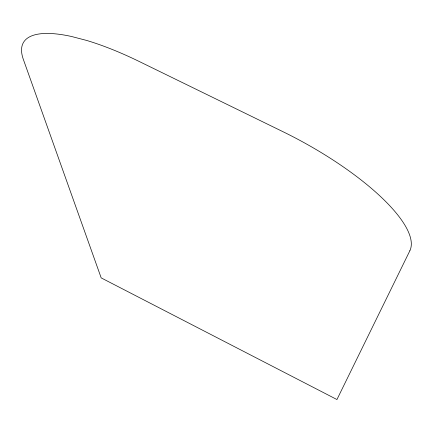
<?xml version="1.0" encoding="UTF-8"?>
<svg xmlns="http://www.w3.org/2000/svg" width="433" height="433" viewBox="0 0 433 433"><rect width="100%" height="100%" fill="white"/><g stroke="black" fill="none" stroke-linecap="round" stroke-linejoin="round"><path stroke-width="0.65" d="M409.856 250.756L336.944 399.545L101.187 277.889L23.371 59.473A146.105 43.701 30.5 0 1 71.396 36.459L86.6 40.426A146.105 43.701 30.5 0 1 139.253 61.502L283.371 131.897A147.685 45.238 28.5 0 1 409.856 250.756"/></g></svg>
